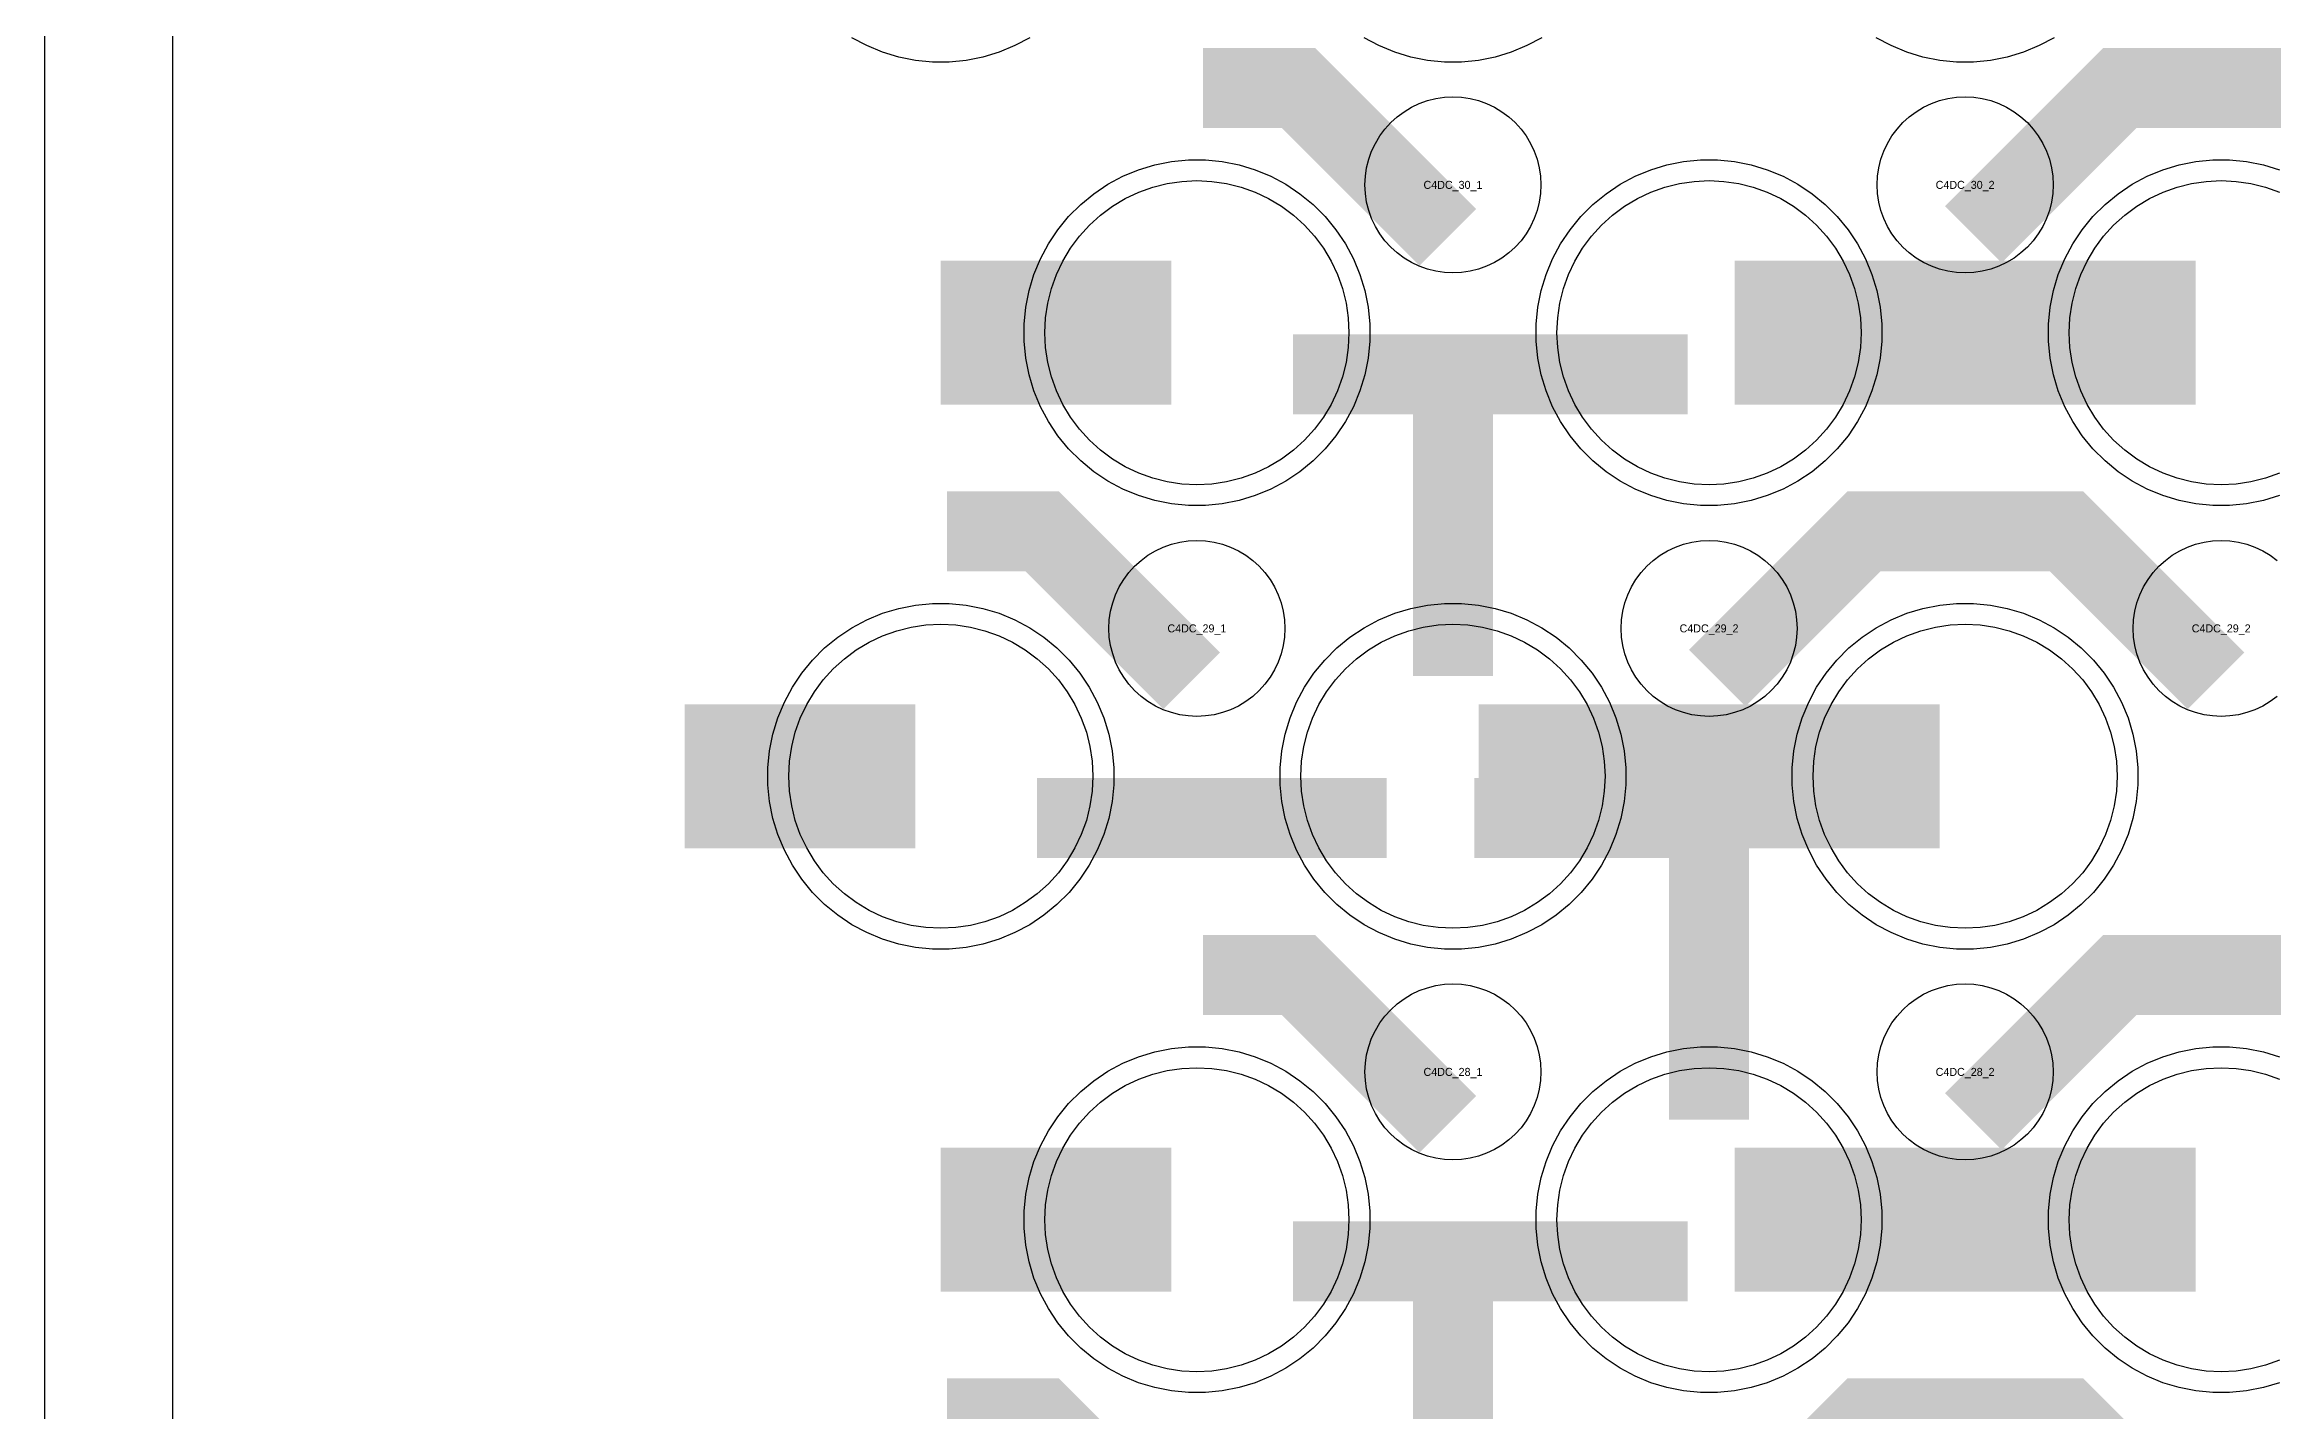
# Model space of a CAD drawing. Extents: x -11880 to 11880, y -14992 to 14992.
# Drawn here: x -11880 to -11184, y -11019 to -10593 of the extents above; entities that cross this region are included whole.
import ezdxf
from ezdxf.enums import TextEntityAlignment as Align

# ---------------------------------------------------------------- set-up
doc = ezdxf.new("R2010")
doc.units = 0
doc.header["$MEASUREMENT"] = 0
for name, color, linetype in [('GDS_775_DT_237', 138, 'CONTINUOUS'), ('OUTLINE', 30, 'CONTINUOUS'), ('RDL1_FS', 34, 'CONTINUOUS'), ('RDL_BS', 160, 'CONTINUOUS')]:
    doc.layers.add(name, color=color, linetype=linetype)

msp = doc.modelspace()

# ---------------------------------------------------------------- linework, layer by layer
at = {"layer": 'OUTLINE'}
for points in [[(-11880, -14992.5), (11880, -14992.5), (11880, 14992.5), (-11880, 14992.5)], [(-11840, -14952.5), (11840, -14952.5), (11840, 14952.5), (-11840, 14952.5)]]:
    msp.add_lwpolyline(points, close=True, dxfattribs=at)
at = {"layer": 'RDL1_FS'}
for points in [[(-11520, -10730.149), (-11524.657, -10729.92), (-11529.268, -10729.236), (-11533.791, -10728.104), (-11538.181, -10726.532), (-11542.395, -10724.54), (-11546.395, -10722.142), (-11550.14, -10719.364), (-11553.594, -10716.234), (-11556.724, -10712.78), (-11559.502, -10709.035), (-11561.9, -10705.035), (-11563.892, -10700.821), (-11565.464, -10696.431), (-11566.596, -10691.908), (-11567.28, -10687.297), (-11567.509, -10682.64), (-11567.28, -10677.983), (-11566.596, -10673.372), (-11565.464, -10668.849), (-11563.892, -10664.459), (-11561.9, -10660.245), (-11559.502, -10656.245), (-11556.724, -10652.5), (-11553.594, -10649.046), (-11550.14, -10645.916), (-11546.395, -10643.138), (-11542.395, -10640.74), (-11538.181, -10638.748), (-11533.791, -10637.176), (-11529.268, -10636.044), (-11524.657, -10635.36), (-11520, -10635.131), (-11515.343, -10635.36), (-11510.732, -10636.044), (-11506.209, -10637.176), (-11501.819, -10638.748), (-11497.605, -10640.74), (-11493.605, -10643.138), (-11489.86, -10645.916), (-11486.406, -10649.046), (-11483.276, -10652.5), (-11480.498, -10656.245), (-11478.1, -10660.245), (-11476.108, -10664.459), (-11474.536, -10668.849), (-11473.404, -10673.372), (-11472.72, -10677.983), (-11472.491, -10682.64), (-11472.72, -10687.297), (-11473.404, -10691.908), (-11474.536, -10696.431), (-11476.108, -10700.821), (-11478.1, -10705.035), (-11480.498, -10709.035), (-11483.276, -10712.78), (-11486.406, -10716.234), (-11489.86, -10719.364), (-11493.605, -10722.142), (-11497.605, -10724.54), (-11501.819, -10726.532), (-11506.209, -10728.104), (-11510.732, -10729.236), (-11515.343, -10729.92)], [(-11360, -10730.149), (-11364.657, -10729.92), (-11369.268, -10729.236), (-11373.791, -10728.104), (-11378.181, -10726.532), (-11382.395, -10724.54), (-11386.395, -10722.142), (-11390.14, -10719.364), (-11393.594, -10716.234), (-11396.724, -10712.78), (-11399.502, -10709.035), (-11401.9, -10705.035), (-11403.892, -10700.821), (-11405.464, -10696.431), (-11406.596, -10691.908), (-11407.28, -10687.297), (-11407.509, -10682.64), (-11407.28, -10677.983), (-11406.596, -10673.372), (-11405.464, -10668.849), (-11403.892, -10664.459), (-11401.9, -10660.245), (-11399.502, -10656.245), (-11396.724, -10652.5), (-11393.594, -10649.046), (-11390.14, -10645.916), (-11386.395, -10643.138), (-11382.395, -10640.74), (-11378.181, -10638.748), (-11373.791, -10637.176), (-11369.268, -10636.044), (-11364.657, -10635.36), (-11360, -10635.131), (-11355.343, -10635.36), (-11350.732, -10636.044), (-11346.209, -10637.176), (-11341.819, -10638.748), (-11337.605, -10640.74), (-11333.605, -10643.138), (-11329.86, -10645.916), (-11326.406, -10649.046), (-11323.276, -10652.5), (-11320.498, -10656.245), (-11318.1, -10660.245), (-11316.108, -10664.459), (-11314.536, -10668.849), (-11313.404, -10673.372), (-11312.72, -10677.983), (-11312.491, -10682.64), (-11312.72, -10687.297), (-11313.404, -10691.908), (-11314.536, -10696.431), (-11316.108, -10700.821), (-11318.1, -10705.035), (-11320.498, -10709.035), (-11323.276, -10712.78), (-11326.406, -10716.234), (-11329.86, -10719.364), (-11333.605, -10722.142), (-11337.605, -10724.54), (-11341.819, -10726.532), (-11346.209, -10728.104), (-11350.732, -10729.236), (-11355.343, -10729.92)], [(-11600, -10868.714), (-11604.657, -10868.485), (-11609.268, -10867.801), (-11613.791, -10866.669), (-11618.181, -10865.097), (-11622.395, -10863.105), (-11626.395, -10860.707), (-11630.14, -10857.929), (-11633.594, -10854.799), (-11636.724, -10851.345), (-11639.502, -10847.6), (-11641.9, -10843.6), (-11643.892, -10839.386), (-11645.464, -10834.996), (-11646.596, -10830.473), (-11647.28, -10825.862), (-11647.509, -10821.205), (-11647.28, -10816.548), (-11646.596, -10811.937), (-11645.464, -10807.414), (-11643.892, -10803.024), (-11641.9, -10798.81), (-11639.502, -10794.81), (-11636.724, -10791.065), (-11633.594, -10787.611), (-11630.14, -10784.481), (-11626.395, -10781.703), (-11622.395, -10779.305), (-11618.181, -10777.313), (-11613.791, -10775.741), (-11609.268, -10774.609), (-11604.657, -10773.925), (-11600, -10773.696), (-11595.343, -10773.925), (-11590.732, -10774.609), (-11586.209, -10775.741), (-11581.819, -10777.313), (-11577.605, -10779.305), (-11573.605, -10781.703), (-11569.86, -10784.481), (-11566.406, -10787.611), (-11563.276, -10791.065), (-11560.498, -10794.81), (-11558.1, -10798.81), (-11556.108, -10803.024), (-11554.536, -10807.414), (-11553.404, -10811.937), (-11552.72, -10816.548), (-11552.491, -10821.205), (-11552.72, -10825.862), (-11553.404, -10830.473), (-11554.536, -10834.996), (-11556.108, -10839.386), (-11558.1, -10843.6), (-11560.498, -10847.6), (-11563.276, -10851.345), (-11566.406, -10854.799), (-11569.86, -10857.929), (-11573.605, -10860.707), (-11577.605, -10863.105), (-11581.819, -10865.097), (-11586.209, -10866.669), (-11590.732, -10867.801), (-11595.343, -10868.485)], [(-11440, -10868.714), (-11444.657, -10868.485), (-11449.268, -10867.801), (-11453.791, -10866.669), (-11458.181, -10865.097), (-11462.395, -10863.105), (-11466.395, -10860.707), (-11470.14, -10857.929), (-11473.594, -10854.799), (-11476.724, -10851.345), (-11479.502, -10847.6), (-11481.9, -10843.6), (-11483.892, -10839.386), (-11485.464, -10834.996), (-11486.596, -10830.473), (-11487.28, -10825.862), (-11487.509, -10821.205), (-11487.28, -10816.548), (-11486.596, -10811.937), (-11485.464, -10807.414), (-11483.892, -10803.024), (-11481.9, -10798.81), (-11479.502, -10794.81), (-11476.724, -10791.065), (-11473.594, -10787.611), (-11470.14, -10784.481), (-11466.395, -10781.703), (-11462.395, -10779.305), (-11458.181, -10777.313), (-11453.791, -10775.741), (-11449.268, -10774.609), (-11444.657, -10773.925), (-11440, -10773.696), (-11435.343, -10773.925), (-11430.732, -10774.609), (-11426.209, -10775.741), (-11421.819, -10777.313), (-11417.605, -10779.305), (-11413.605, -10781.703), (-11409.86, -10784.481), (-11406.406, -10787.611), (-11403.276, -10791.065), (-11400.498, -10794.81), (-11398.1, -10798.81), (-11396.108, -10803.024), (-11394.536, -10807.414), (-11393.404, -10811.937), (-11392.72, -10816.548), (-11392.491, -10821.205), (-11392.72, -10825.862), (-11393.404, -10830.473), (-11394.536, -10834.996), (-11396.108, -10839.386), (-11398.1, -10843.6), (-11400.498, -10847.6), (-11403.276, -10851.345), (-11406.406, -10854.799), (-11409.86, -10857.929), (-11413.605, -10860.707), (-11417.605, -10863.105), (-11421.819, -10865.097), (-11426.209, -10866.669), (-11430.732, -10867.801), (-11435.343, -10868.485)], [(-11280, -10868.714), (-11284.657, -10868.485), (-11289.268, -10867.801), (-11293.791, -10866.669), (-11298.181, -10865.097), (-11302.395, -10863.105), (-11306.395, -10860.707), (-11310.14, -10857.929), (-11313.594, -10854.799), (-11316.724, -10851.345), (-11319.502, -10847.6), (-11321.9, -10843.6), (-11323.892, -10839.386), (-11325.464, -10834.996), (-11326.596, -10830.473), (-11327.28, -10825.862), (-11327.509, -10821.205), (-11327.28, -10816.548), (-11326.596, -10811.937), (-11325.464, -10807.414), (-11323.892, -10803.024), (-11321.9, -10798.81), (-11319.502, -10794.81), (-11316.724, -10791.065), (-11313.594, -10787.611), (-11310.14, -10784.481), (-11306.395, -10781.703), (-11302.395, -10779.305), (-11298.181, -10777.313), (-11293.791, -10775.741), (-11289.268, -10774.609), (-11284.657, -10773.925), (-11280, -10773.696), (-11275.343, -10773.925), (-11270.732, -10774.609), (-11266.209, -10775.741), (-11261.819, -10777.313), (-11257.605, -10779.305), (-11253.605, -10781.703), (-11249.86, -10784.481), (-11246.406, -10787.611), (-11243.276, -10791.065), (-11240.498, -10794.81), (-11238.1, -10798.81), (-11236.108, -10803.024), (-11234.536, -10807.414), (-11233.404, -10811.937), (-11232.72, -10816.548), (-11232.491, -10821.205), (-11232.72, -10825.862), (-11233.404, -10830.473), (-11234.536, -10834.996), (-11236.108, -10839.386), (-11238.1, -10843.6), (-11240.498, -10847.6), (-11243.276, -10851.345), (-11246.406, -10854.799), (-11249.86, -10857.929), (-11253.605, -10860.707), (-11257.605, -10863.105), (-11261.819, -10865.097), (-11266.209, -10866.669), (-11270.732, -10867.801), (-11275.343, -10868.485)], [(-11520, -11007.279), (-11524.657, -11007.05), (-11529.268, -11006.366), (-11533.791, -11005.234), (-11538.181, -11003.662), (-11542.395, -11001.67), (-11546.395, -10999.272), (-11550.14, -10996.494), (-11553.594, -10993.364), (-11556.724, -10989.91), (-11559.502, -10986.165), (-11561.9, -10982.165), (-11563.892, -10977.951), (-11565.464, -10973.561), (-11566.596, -10969.038), (-11567.28, -10964.427), (-11567.509, -10959.77), (-11567.28, -10955.113), (-11566.596, -10950.502), (-11565.464, -10945.979), (-11563.892, -10941.589), (-11561.9, -10937.375), (-11559.502, -10933.375), (-11556.724, -10929.63), (-11553.594, -10926.176), (-11550.14, -10923.046), (-11546.395, -10920.268), (-11542.395, -10917.87), (-11538.181, -10915.878), (-11533.791, -10914.306), (-11529.268, -10913.174), (-11524.657, -10912.49), (-11520, -10912.261), (-11515.343, -10912.49), (-11510.732, -10913.174), (-11506.209, -10914.306), (-11501.819, -10915.878), (-11497.605, -10917.87), (-11493.605, -10920.268), (-11489.86, -10923.046), (-11486.406, -10926.176), (-11483.276, -10929.63), (-11480.498, -10933.375), (-11478.1, -10937.375), (-11476.108, -10941.589), (-11474.536, -10945.979), (-11473.404, -10950.502), (-11472.72, -10955.113), (-11472.491, -10959.77), (-11472.72, -10964.427), (-11473.404, -10969.038), (-11474.536, -10973.561), (-11476.108, -10977.951), (-11478.1, -10982.165), (-11480.498, -10986.165), (-11483.276, -10989.91), (-11486.406, -10993.364), (-11489.86, -10996.494), (-11493.605, -10999.272), (-11497.605, -11001.67), (-11501.819, -11003.662), (-11506.209, -11005.234), (-11510.732, -11006.366), (-11515.343, -11007.05)], [(-11360, -11007.279), (-11364.657, -11007.05), (-11369.268, -11006.366), (-11373.791, -11005.234), (-11378.181, -11003.662), (-11382.395, -11001.67), (-11386.395, -10999.272), (-11390.14, -10996.494), (-11393.594, -10993.364), (-11396.724, -10989.91), (-11399.502, -10986.165), (-11401.9, -10982.165), (-11403.892, -10977.951), (-11405.464, -10973.561), (-11406.596, -10969.038), (-11407.28, -10964.427), (-11407.509, -10959.77), (-11407.28, -10955.113), (-11406.596, -10950.502), (-11405.464, -10945.979), (-11403.892, -10941.589), (-11401.9, -10937.375), (-11399.502, -10933.375), (-11396.724, -10929.63), (-11393.594, -10926.176), (-11390.14, -10923.046), (-11386.395, -10920.268), (-11382.395, -10917.87), (-11378.181, -10915.878), (-11373.791, -10914.306), (-11369.268, -10913.174), (-11364.657, -10912.49), (-11360, -10912.261), (-11355.343, -10912.49), (-11350.732, -10913.174), (-11346.209, -10914.306), (-11341.819, -10915.878), (-11337.605, -10917.87), (-11333.605, -10920.268), (-11329.86, -10923.046), (-11326.406, -10926.176), (-11323.276, -10929.63), (-11320.498, -10933.375), (-11318.1, -10937.375), (-11316.108, -10941.589), (-11314.536, -10945.979), (-11313.404, -10950.502), (-11312.72, -10955.113), (-11312.491, -10959.77), (-11312.72, -10964.427), (-11313.404, -10969.038), (-11314.536, -10973.561), (-11316.108, -10977.951), (-11318.1, -10982.165), (-11320.498, -10986.165), (-11323.276, -10989.91), (-11326.406, -10993.364), (-11329.86, -10996.494), (-11333.605, -10999.272), (-11337.605, -11001.67), (-11341.819, -11003.662), (-11346.209, -11005.234), (-11350.732, -11006.366), (-11355.343, -11007.05)]]:
    msp.add_lwpolyline(points, close=True, dxfattribs=at)
for points in [[(-11181.819, -10726.532), (-11186.209, -10728.104), (-11190.732, -10729.236), (-11195.343, -10729.92), (-11200, -10730.149), (-11204.657, -10729.92), (-11209.268, -10729.236), (-11213.791, -10728.104), (-11218.181, -10726.532), (-11222.395, -10724.54), (-11226.395, -10722.142), (-11230.14, -10719.364), (-11233.594, -10716.234), (-11236.724, -10712.78), (-11239.502, -10709.035), (-11241.9, -10705.035), (-11243.892, -10700.821), (-11245.464, -10696.431), (-11246.596, -10691.908), (-11247.28, -10687.297), (-11247.509, -10682.64), (-11247.28, -10677.983), (-11246.596, -10673.372), (-11245.464, -10668.849), (-11243.892, -10664.459), (-11241.9, -10660.245), (-11239.502, -10656.245), (-11236.724, -10652.5), (-11233.594, -10649.046), (-11230.14, -10645.916), (-11226.395, -10643.138), (-11222.395, -10640.74), (-11218.181, -10638.748), (-11213.791, -10637.176), (-11209.268, -10636.044), (-11204.657, -10635.36), (-11200, -10635.131), (-11195.343, -10635.36), (-11190.732, -10636.044), (-11186.209, -10637.176), (-11181.819, -10638.748)], [(-11181.819, -11003.662), (-11186.209, -11005.234), (-11190.732, -11006.366), (-11195.343, -11007.05), (-11200, -11007.279), (-11204.657, -11007.05), (-11209.268, -11006.366), (-11213.791, -11005.234), (-11218.181, -11003.662), (-11222.395, -11001.67), (-11226.395, -10999.272), (-11230.14, -10996.494), (-11233.594, -10993.364), (-11236.724, -10989.91), (-11239.502, -10986.165), (-11241.9, -10982.165), (-11243.892, -10977.951), (-11245.464, -10973.561), (-11246.596, -10969.038), (-11247.28, -10964.427), (-11247.509, -10959.77), (-11247.28, -10955.113), (-11246.596, -10950.502), (-11245.464, -10945.979), (-11243.892, -10941.589), (-11241.9, -10937.375), (-11239.502, -10933.375), (-11236.724, -10929.63), (-11233.594, -10926.176), (-11230.14, -10923.046), (-11226.395, -10920.268), (-11222.395, -10917.87), (-11218.181, -10915.878), (-11213.791, -10914.306), (-11209.268, -10913.174), (-11204.657, -10912.49), (-11200, -10912.261), (-11195.343, -10912.49), (-11190.732, -10913.174), (-11186.209, -10914.306), (-11181.819, -10915.878)]]:
    msp.add_lwpolyline(points, dxfattribs=at)
for points in [[(-11599.998, -10682.64, 45, 45, 0), (-11527.998, -10682.64, 45, 45, 0)], [(-11351.998, -10682.64, 45, 45, 0), (-11279.998, -10682.64, 45, 45, 0)], [(-11279.998, -10682.64, 45, 45, 0), (-11207.998, -10682.64, 45, 45, 0)], [(-11679.998, -10821.205, 45, 45, 0), (-11607.998, -10821.205, 45, 45, 0)], [(-11431.998, -10821.205, 45, 45, 0), (-11359.998, -10821.205, 45, 45, 0)], [(-11359.998, -10821.205, 45, 45, 0), (-11287.998, -10821.205, 45, 45, 0)], [(-11599.998, -10959.77, 45, 45, 0), (-11527.998, -10959.77, 45, 45, 0)], [(-11351.998, -10959.77, 45, 45, 0), (-11279.998, -10959.77, 45, 45, 0)], [(-11279.998, -10959.77, 45, 45, 0), (-11207.998, -10959.77, 45, 45, 0)]]:
    msp.add_lwpolyline(points, format="xyseb", dxfattribs=at)
at = {"layer": 'RDL_BS'}
for points in [[(-11572.223, -10590.463), (-11576.885, -10592.955), (-11581.795, -10594.986), (-11586.835, -10596.517), (-11592.062, -10597.563), (-11597.356, -10598.08), (-11602.644, -10598.08), (-11607.938, -10597.563), (-11613.165, -10596.517), (-11618.205, -10594.986), (-11623.115, -10592.955), (-11627.777, -10590.463)], [(-11412.223, -10590.463), (-11416.885, -10592.955), (-11421.795, -10594.986), (-11426.835, -10596.517), (-11432.062, -10597.563), (-11437.356, -10598.08), (-11442.644, -10598.08), (-11447.938, -10597.563), (-11453.165, -10596.517), (-11458.205, -10594.986), (-11463.115, -10592.955), (-11467.777, -10590.463)], [(-11252.223, -10590.463), (-11256.885, -10592.955), (-11261.795, -10594.986), (-11266.835, -10596.517), (-11272.062, -10597.563), (-11277.356, -10598.08), (-11282.644, -10598.08), (-11287.938, -10597.563), (-11293.165, -10596.517), (-11298.205, -10594.986), (-11303.115, -10592.955), (-11307.777, -10590.463)], [(-11181.795, -10733.546), (-11186.835, -10735.077), (-11192.062, -10736.123), (-11197.356, -10736.64), (-11202.644, -10736.64), (-11207.938, -10736.123), (-11213.165, -10735.077), (-11218.205, -10733.546), (-11223.115, -10731.515), (-11227.777, -10729.023), (-11232.191, -10726.076), (-11236.292, -10722.714), (-11240.074, -10718.932), (-11243.436, -10714.831), (-11246.383, -10710.417), (-11248.875, -10705.755), (-11250.906, -10700.845), (-11252.437, -10695.805), (-11253.483, -10690.578), (-11254, -10685.284), (-11254, -10679.996), (-11253.483, -10674.702), (-11252.437, -10669.475), (-11250.906, -10664.435), (-11248.875, -10659.525), (-11246.383, -10654.863), (-11243.436, -10650.449), (-11240.074, -10646.348), (-11236.292, -10642.566), (-11232.191, -10639.204), (-11227.777, -10636.257), (-11223.115, -10633.765), (-11218.205, -10631.734), (-11213.165, -10630.203), (-11207.938, -10629.157), (-11202.644, -10628.64), (-11197.356, -10628.64), (-11192.062, -10629.157), (-11186.835, -10630.203), (-11181.795, -10631.734)], [(-11182.557, -10796.271), (-11184.72, -10797.874), (-11187.044, -10799.267), (-11189.481, -10800.419), (-11192.016, -10801.326), (-11194.635, -10801.983), (-11197.307, -10802.379), (-11200, -10802.511), (-11202.693, -10802.379), (-11205.365, -10801.983), (-11207.984, -10801.326), (-11210.519, -10800.419), (-11212.956, -10799.267), (-11215.28, -10797.874), (-11217.443, -10796.271), (-11219.442, -10794.459), (-11221.254, -10792.46), (-11222.857, -10790.297), (-11224.25, -10787.973), (-11225.402, -10785.536), (-11226.309, -10783.001), (-11226.966, -10780.382), (-11227.362, -10777.71), (-11227.494, -10775.017), (-11227.362, -10772.324), (-11226.966, -10769.652), (-11226.309, -10767.033), (-11225.402, -10764.498), (-11224.25, -10762.061), (-11222.857, -10759.737), (-11221.254, -10757.574), (-11219.442, -10755.575), (-11217.443, -10753.763), (-11215.28, -10752.16), (-11212.956, -10750.767), (-11210.519, -10749.615), (-11207.984, -10748.708), (-11205.365, -10748.051), (-11202.693, -10747.655), (-11200, -10747.523), (-11197.307, -10747.655), (-11194.635, -10748.051), (-11192.016, -10748.708), (-11189.481, -10749.615), (-11187.044, -10750.767), (-11184.72, -10752.16), (-11182.557, -10753.763)], [(-11181.795, -11010.676), (-11186.835, -11012.207), (-11192.062, -11013.253), (-11197.356, -11013.77), (-11202.644, -11013.77), (-11207.938, -11013.253), (-11213.165, -11012.207), (-11218.205, -11010.676), (-11223.115, -11008.645), (-11227.777, -11006.153), (-11232.191, -11003.206), (-11236.292, -10999.844), (-11240.074, -10996.062), (-11243.436, -10991.961), (-11246.383, -10987.547), (-11248.875, -10982.885), (-11250.906, -10977.975), (-11252.437, -10972.935), (-11253.483, -10967.708), (-11254, -10962.414), (-11254, -10957.126), (-11253.483, -10951.832), (-11252.437, -10946.605), (-11250.906, -10941.565), (-11248.875, -10936.655), (-11246.383, -10931.993), (-11243.436, -10927.579), (-11240.074, -10923.478), (-11236.292, -10919.696), (-11232.191, -10916.334), (-11227.777, -10913.387), (-11223.115, -10910.895), (-11218.205, -10908.864), (-11213.165, -10907.333), (-11207.938, -10906.287), (-11202.644, -10905.77), (-11197.356, -10905.77), (-11192.062, -10906.287), (-11186.835, -10907.333), (-11181.795, -10908.864)]]:
    msp.add_lwpolyline(points, dxfattribs=at)
for points in [[(-11441.599, -10652.853, 25, 25, 0), (-11488.313, -10606.139, 25, 25, 0), (-11518.071, -10606.139, 25, 25, 0)], [(-11277.438, -10651.954, 25, 25, 0), (-11231.623, -10606.139, 25, 25, 0), (-11198.07, -10606.139, 25, 25, 0)], [(-11121.599, -10652.853, 25, 25, 0), (-11168.313, -10606.139, 25, 25, 0), (-11198.071, -10606.139, 25, 25, 0)], [(-11440, -10789.935, 25, 25, 0), (-11440, -10683.158, 25, 25, 0)], [(-11440, -10789.935, 25, 25, 0), (-11440, -10683.158, 25, 25, 0)], [(-11489.984, -10695.653, 25, 25, 0), (-11380.719, -10695.653, 25, 25, 0)], [(-11452.5, -10695.658, 25, 25, 0), (-11387.833, -10695.658, 25, 25, 0)], [(-11452.5, -10695.658, 25, 25, 0), (-11366.667, -10695.658, 25, 25, 0)], [(-11521.599, -10791.418, 25, 25, 0), (-11568.313, -10744.704, 25, 25, 0), (-11598.071, -10744.704, 25, 25, 0)], [(-11357.438, -10790.519, 25, 25, 0), (-11311.623, -10744.704, 25, 25, 0), (-11278.07, -10744.704, 25, 25, 0)], [(-11201.599, -10791.418, 25, 25, 0), (-11248.313, -10744.704, 25, 25, 0), (-11278.071, -10744.704, 25, 25, 0)], [(-11360, -10928.5, 25, 25, 0), (-11360, -10821.723, 25, 25, 0)], [(-11360, -10928.5, 25, 25, 0), (-11360, -10821.723, 25, 25, 0)], [(-11569.984, -10834.218, 25, 25, 0), (-11460.719, -10834.218, 25, 25, 0)], [(-11347.5, -10834.223, 25, 25, 0), (-11433.333, -10834.223, 25, 25, 0)], [(-11347.5, -10834.223, 25, 25, 0), (-11412.167, -10834.223, 25, 25, 0)], [(-11441.599, -10929.983, 25, 25, 0), (-11488.313, -10883.269, 25, 25, 0), (-11518.071, -10883.269, 25, 25, 0)], [(-11277.438, -10929.084, 25, 25, 0), (-11231.623, -10883.269, 25, 25, 0), (-11198.07, -10883.269, 25, 25, 0)], [(-11121.599, -10929.983, 25, 25, 0), (-11168.313, -10883.269, 25, 25, 0), (-11198.071, -10883.269, 25, 25, 0)], [(-11440, -11067.065, 25, 25, 0), (-11440, -10960.288, 25, 25, 0)], [(-11440, -11067.065, 25, 25, 0), (-11440, -10960.288, 25, 25, 0)], [(-11489.984, -10972.783, 25, 25, 0), (-11380.719, -10972.783, 25, 25, 0)], [(-11452.5, -10972.788, 25, 25, 0), (-11387.833, -10972.788, 25, 25, 0)], [(-11452.5, -10972.788, 25, 25, 0), (-11366.667, -10972.788, 25, 25, 0)], [(-11521.599, -11068.548, 25, 25, 0), (-11568.313, -11021.834, 25, 25, 0), (-11598.071, -11021.834, 25, 25, 0)], [(-11357.438, -11067.649, 25, 25, 0), (-11311.623, -11021.834, 25, 25, 0), (-11278.07, -11021.834, 25, 25, 0)], [(-11201.599, -11068.548, 25, 25, 0), (-11248.313, -11021.834, 25, 25, 0), (-11278.071, -11021.834, 25, 25, 0)]]:
    msp.add_lwpolyline(points, format="xyseb", dxfattribs=at)
for points in [[(-11440, -10663.946), (-11442.693, -10663.814), (-11445.365, -10663.418), (-11447.984, -10662.761), (-11450.519, -10661.854), (-11452.956, -10660.702), (-11455.28, -10659.309), (-11457.443, -10657.706), (-11459.442, -10655.894), (-11461.254, -10653.895), (-11462.857, -10651.732), (-11464.25, -10649.408), (-11465.402, -10646.971), (-11466.309, -10644.436), (-11466.966, -10641.817), (-11467.362, -10639.145), (-11467.494, -10636.452), (-11467.362, -10633.759), (-11466.966, -10631.087), (-11466.309, -10628.468), (-11465.402, -10625.933), (-11464.25, -10623.496), (-11462.857, -10621.172), (-11461.254, -10619.009), (-11459.442, -10617.01), (-11457.443, -10615.198), (-11455.28, -10613.595), (-11452.956, -10612.202), (-11450.519, -10611.05), (-11447.984, -10610.143), (-11445.365, -10609.486), (-11442.693, -10609.09), (-11440, -10608.958), (-11437.307, -10609.09), (-11434.635, -10609.486), (-11432.016, -10610.143), (-11429.481, -10611.05), (-11427.044, -10612.202), (-11424.72, -10613.595), (-11422.557, -10615.198), (-11420.558, -10617.01), (-11418.746, -10619.009), (-11417.143, -10621.172), (-11415.75, -10623.496), (-11414.598, -10625.933), (-11413.691, -10628.468), (-11413.034, -10631.087), (-11412.638, -10633.759), (-11412.506, -10636.452), (-11412.638, -10639.145), (-11413.034, -10641.817), (-11413.691, -10644.436), (-11414.598, -10646.971), (-11415.75, -10649.408), (-11417.143, -10651.732), (-11418.746, -10653.895), (-11420.558, -10655.894), (-11422.557, -10657.706), (-11424.72, -10659.309), (-11427.044, -10660.702), (-11429.481, -10661.854), (-11432.016, -10662.761), (-11434.635, -10663.418), (-11437.307, -10663.814)], [(-11280, -10663.946), (-11282.693, -10663.814), (-11285.365, -10663.418), (-11287.984, -10662.761), (-11290.519, -10661.854), (-11292.956, -10660.702), (-11295.28, -10659.309), (-11297.443, -10657.706), (-11299.442, -10655.894), (-11301.254, -10653.895), (-11302.857, -10651.732), (-11304.25, -10649.408), (-11305.402, -10646.971), (-11306.309, -10644.436), (-11306.966, -10641.817), (-11307.362, -10639.145), (-11307.494, -10636.452), (-11307.362, -10633.759), (-11306.966, -10631.087), (-11306.309, -10628.468), (-11305.402, -10625.933), (-11304.25, -10623.496), (-11302.857, -10621.172), (-11301.254, -10619.009), (-11299.442, -10617.01), (-11297.443, -10615.198), (-11295.28, -10613.595), (-11292.956, -10612.202), (-11290.519, -10611.05), (-11287.984, -10610.143), (-11285.365, -10609.486), (-11282.693, -10609.09), (-11280, -10608.958), (-11277.307, -10609.09), (-11274.635, -10609.486), (-11272.016, -10610.143), (-11269.481, -10611.05), (-11267.044, -10612.202), (-11264.72, -10613.595), (-11262.557, -10615.198), (-11260.558, -10617.01), (-11258.746, -10619.009), (-11257.143, -10621.172), (-11255.75, -10623.496), (-11254.598, -10625.933), (-11253.691, -10628.468), (-11253.034, -10631.087), (-11252.638, -10633.759), (-11252.506, -10636.452), (-11252.638, -10639.145), (-11253.034, -10641.817), (-11253.691, -10644.436), (-11254.598, -10646.971), (-11255.75, -10649.408), (-11257.143, -10651.732), (-11258.746, -10653.895), (-11260.558, -10655.894), (-11262.557, -10657.706), (-11264.72, -10659.309), (-11267.044, -10660.702), (-11269.481, -10661.854), (-11272.016, -10662.761), (-11274.635, -10663.418), (-11277.307, -10663.814)], [(-11522.644, -10736.64), (-11527.938, -10736.123), (-11533.165, -10735.077), (-11538.205, -10733.546), (-11543.115, -10731.515), (-11547.777, -10729.023), (-11552.191, -10726.076), (-11556.292, -10722.714), (-11560.074, -10718.932), (-11563.436, -10714.831), (-11566.383, -10710.417), (-11568.875, -10705.755), (-11570.906, -10700.845), (-11572.437, -10695.805), (-11573.483, -10690.578), (-11574, -10685.284), (-11574, -10679.996), (-11573.483, -10674.702), (-11572.437, -10669.475), (-11570.906, -10664.435), (-11568.875, -10659.525), (-11566.383, -10654.863), (-11563.436, -10650.449), (-11560.074, -10646.348), (-11556.292, -10642.566), (-11552.191, -10639.204), (-11547.777, -10636.257), (-11543.115, -10633.765), (-11538.205, -10631.734), (-11533.165, -10630.203), (-11527.938, -10629.157), (-11522.644, -10628.64), (-11517.356, -10628.64), (-11512.062, -10629.157), (-11506.835, -10630.203), (-11501.795, -10631.734), (-11496.885, -10633.765), (-11492.223, -10636.257), (-11487.809, -10639.204), (-11483.708, -10642.566), (-11479.926, -10646.348), (-11476.564, -10650.449), (-11473.617, -10654.863), (-11471.125, -10659.525), (-11469.094, -10664.435), (-11467.563, -10669.475), (-11466.517, -10674.702), (-11466, -10679.996), (-11466, -10685.284), (-11466.517, -10690.578), (-11467.563, -10695.805), (-11469.094, -10700.845), (-11471.125, -10705.755), (-11473.617, -10710.417), (-11476.564, -10714.831), (-11479.926, -10718.932), (-11483.708, -10722.714), (-11487.809, -10726.076), (-11492.223, -10729.023), (-11496.885, -10731.515), (-11501.795, -10733.546), (-11506.835, -10735.077), (-11512.062, -10736.123), (-11517.356, -10736.64)], [(-11362.644, -10736.64), (-11367.938, -10736.123), (-11373.165, -10735.077), (-11378.205, -10733.546), (-11383.115, -10731.515), (-11387.777, -10729.023), (-11392.191, -10726.076), (-11396.292, -10722.714), (-11400.074, -10718.932), (-11403.436, -10714.831), (-11406.383, -10710.417), (-11408.875, -10705.755), (-11410.906, -10700.845), (-11412.437, -10695.805), (-11413.483, -10690.578), (-11414, -10685.284), (-11414, -10679.996), (-11413.483, -10674.702), (-11412.437, -10669.475), (-11410.906, -10664.435), (-11408.875, -10659.525), (-11406.383, -10654.863), (-11403.436, -10650.449), (-11400.074, -10646.348), (-11396.292, -10642.566), (-11392.191, -10639.204), (-11387.777, -10636.257), (-11383.115, -10633.765), (-11378.205, -10631.734), (-11373.165, -10630.203), (-11367.938, -10629.157), (-11362.644, -10628.64), (-11357.356, -10628.64), (-11352.062, -10629.157), (-11346.835, -10630.203), (-11341.795, -10631.734), (-11336.885, -10633.765), (-11332.223, -10636.257), (-11327.809, -10639.204), (-11323.708, -10642.566), (-11319.926, -10646.348), (-11316.564, -10650.449), (-11313.617, -10654.863), (-11311.125, -10659.525), (-11309.094, -10664.435), (-11307.563, -10669.475), (-11306.517, -10674.702), (-11306, -10679.996), (-11306, -10685.284), (-11306.517, -10690.578), (-11307.563, -10695.805), (-11309.094, -10700.845), (-11311.125, -10705.755), (-11313.617, -10710.417), (-11316.564, -10714.831), (-11319.926, -10718.932), (-11323.708, -10722.714), (-11327.809, -10726.076), (-11332.223, -10729.023), (-11336.885, -10731.515), (-11341.795, -10733.546), (-11346.835, -10735.077), (-11352.062, -10736.123), (-11357.356, -10736.64)], [(-11520, -10802.511), (-11522.693, -10802.379), (-11525.365, -10801.983), (-11527.984, -10801.326), (-11530.519, -10800.419), (-11532.956, -10799.267), (-11535.28, -10797.874), (-11537.443, -10796.271), (-11539.442, -10794.459), (-11541.254, -10792.46), (-11542.857, -10790.297), (-11544.25, -10787.973), (-11545.402, -10785.536), (-11546.309, -10783.001), (-11546.966, -10780.382), (-11547.362, -10777.71), (-11547.494, -10775.017), (-11547.362, -10772.324), (-11546.966, -10769.652), (-11546.309, -10767.033), (-11545.402, -10764.498), (-11544.25, -10762.061), (-11542.857, -10759.737), (-11541.254, -10757.574), (-11539.442, -10755.575), (-11537.443, -10753.763), (-11535.28, -10752.16), (-11532.956, -10750.767), (-11530.519, -10749.615), (-11527.984, -10748.708), (-11525.365, -10748.051), (-11522.693, -10747.655), (-11520, -10747.523), (-11517.307, -10747.655), (-11514.635, -10748.051), (-11512.016, -10748.708), (-11509.481, -10749.615), (-11507.044, -10750.767), (-11504.72, -10752.16), (-11502.557, -10753.763), (-11500.558, -10755.575), (-11498.746, -10757.574), (-11497.143, -10759.737), (-11495.75, -10762.061), (-11494.598, -10764.498), (-11493.691, -10767.033), (-11493.034, -10769.652), (-11492.638, -10772.324), (-11492.506, -10775.017), (-11492.638, -10777.71), (-11493.034, -10780.382), (-11493.691, -10783.001), (-11494.598, -10785.536), (-11495.75, -10787.973), (-11497.143, -10790.297), (-11498.746, -10792.46), (-11500.558, -10794.459), (-11502.557, -10796.271), (-11504.72, -10797.874), (-11507.044, -10799.267), (-11509.481, -10800.419), (-11512.016, -10801.326), (-11514.635, -10801.983), (-11517.307, -10802.379)], [(-11360, -10802.511), (-11362.693, -10802.379), (-11365.365, -10801.983), (-11367.984, -10801.326), (-11370.519, -10800.419), (-11372.956, -10799.267), (-11375.28, -10797.874), (-11377.443, -10796.271), (-11379.442, -10794.459), (-11381.254, -10792.46), (-11382.857, -10790.297), (-11384.25, -10787.973), (-11385.402, -10785.536), (-11386.309, -10783.001), (-11386.966, -10780.382), (-11387.362, -10777.71), (-11387.494, -10775.017), (-11387.362, -10772.324), (-11386.966, -10769.652), (-11386.309, -10767.033), (-11385.402, -10764.498), (-11384.25, -10762.061), (-11382.857, -10759.737), (-11381.254, -10757.574), (-11379.442, -10755.575), (-11377.443, -10753.763), (-11375.28, -10752.16), (-11372.956, -10750.767), (-11370.519, -10749.615), (-11367.984, -10748.708), (-11365.365, -10748.051), (-11362.693, -10747.655), (-11360, -10747.523), (-11357.307, -10747.655), (-11354.635, -10748.051), (-11352.016, -10748.708), (-11349.481, -10749.615), (-11347.044, -10750.767), (-11344.72, -10752.16), (-11342.557, -10753.763), (-11340.558, -10755.575), (-11338.746, -10757.574), (-11337.143, -10759.737), (-11335.75, -10762.061), (-11334.598, -10764.498), (-11333.691, -10767.033), (-11333.034, -10769.652), (-11332.638, -10772.324), (-11332.506, -10775.017), (-11332.638, -10777.71), (-11333.034, -10780.382), (-11333.691, -10783.001), (-11334.598, -10785.536), (-11335.75, -10787.973), (-11337.143, -10790.297), (-11338.746, -10792.46), (-11340.558, -10794.459), (-11342.557, -10796.271), (-11344.72, -10797.874), (-11347.044, -10799.267), (-11349.481, -10800.419), (-11352.016, -10801.326), (-11354.635, -10801.983), (-11357.307, -10802.379)], [(-11602.644, -10875.205), (-11607.938, -10874.688), (-11613.165, -10873.642), (-11618.205, -10872.111), (-11623.115, -10870.08), (-11627.777, -10867.588), (-11632.191, -10864.641), (-11636.292, -10861.279), (-11640.074, -10857.497), (-11643.436, -10853.396), (-11646.383, -10848.982), (-11648.875, -10844.32), (-11650.906, -10839.41), (-11652.437, -10834.37), (-11653.483, -10829.143), (-11654, -10823.849), (-11654, -10818.561), (-11653.483, -10813.267), (-11652.437, -10808.04), (-11650.906, -10803), (-11648.875, -10798.09), (-11646.383, -10793.428), (-11643.436, -10789.014), (-11640.074, -10784.913), (-11636.292, -10781.131), (-11632.191, -10777.769), (-11627.777, -10774.822), (-11623.115, -10772.33), (-11618.205, -10770.299), (-11613.165, -10768.768), (-11607.938, -10767.722), (-11602.644, -10767.205), (-11597.356, -10767.205), (-11592.062, -10767.722), (-11586.835, -10768.768), (-11581.795, -10770.299), (-11576.885, -10772.33), (-11572.223, -10774.822), (-11567.809, -10777.769), (-11563.708, -10781.131), (-11559.926, -10784.913), (-11556.564, -10789.014), (-11553.617, -10793.428), (-11551.125, -10798.09), (-11549.094, -10803), (-11547.563, -10808.04), (-11546.517, -10813.267), (-11546, -10818.561), (-11546, -10823.849), (-11546.517, -10829.143), (-11547.563, -10834.37), (-11549.094, -10839.41), (-11551.125, -10844.32), (-11553.617, -10848.982), (-11556.564, -10853.396), (-11559.926, -10857.497), (-11563.708, -10861.279), (-11567.809, -10864.641), (-11572.223, -10867.588), (-11576.885, -10870.08), (-11581.795, -10872.111), (-11586.835, -10873.642), (-11592.062, -10874.688), (-11597.356, -10875.205)], [(-11442.644, -10875.205), (-11447.938, -10874.688), (-11453.165, -10873.642), (-11458.205, -10872.111), (-11463.115, -10870.08), (-11467.777, -10867.588), (-11472.191, -10864.641), (-11476.292, -10861.279), (-11480.074, -10857.497), (-11483.436, -10853.396), (-11486.383, -10848.982), (-11488.875, -10844.32), (-11490.906, -10839.41), (-11492.437, -10834.37), (-11493.483, -10829.143), (-11494, -10823.849), (-11494, -10818.561), (-11493.483, -10813.267), (-11492.437, -10808.04), (-11490.906, -10803), (-11488.875, -10798.09), (-11486.383, -10793.428), (-11483.436, -10789.014), (-11480.074, -10784.913), (-11476.292, -10781.131), (-11472.191, -10777.769), (-11467.777, -10774.822), (-11463.115, -10772.33), (-11458.205, -10770.299), (-11453.165, -10768.768), (-11447.938, -10767.722), (-11442.644, -10767.205), (-11437.356, -10767.205), (-11432.062, -10767.722), (-11426.835, -10768.768), (-11421.795, -10770.299), (-11416.885, -10772.33), (-11412.223, -10774.822), (-11407.809, -10777.769), (-11403.708, -10781.131), (-11399.926, -10784.913), (-11396.564, -10789.014), (-11393.617, -10793.428), (-11391.125, -10798.09), (-11389.094, -10803), (-11387.563, -10808.04), (-11386.517, -10813.267), (-11386, -10818.561), (-11386, -10823.849), (-11386.517, -10829.143), (-11387.563, -10834.37), (-11389.094, -10839.41), (-11391.125, -10844.32), (-11393.617, -10848.982), (-11396.564, -10853.396), (-11399.926, -10857.497), (-11403.708, -10861.279), (-11407.809, -10864.641), (-11412.223, -10867.588), (-11416.885, -10870.08), (-11421.795, -10872.111), (-11426.835, -10873.642), (-11432.062, -10874.688), (-11437.356, -10875.205)], [(-11282.644, -10875.205), (-11287.938, -10874.688), (-11293.165, -10873.642), (-11298.205, -10872.111), (-11303.115, -10870.08), (-11307.777, -10867.588), (-11312.191, -10864.641), (-11316.292, -10861.279), (-11320.074, -10857.497), (-11323.436, -10853.396), (-11326.383, -10848.982), (-11328.875, -10844.32), (-11330.906, -10839.41), (-11332.437, -10834.37), (-11333.483, -10829.143), (-11334, -10823.849), (-11334, -10818.561), (-11333.483, -10813.267), (-11332.437, -10808.04), (-11330.906, -10803), (-11328.875, -10798.09), (-11326.383, -10793.428), (-11323.436, -10789.014), (-11320.074, -10784.913), (-11316.292, -10781.131), (-11312.191, -10777.769), (-11307.777, -10774.822), (-11303.115, -10772.33), (-11298.205, -10770.299), (-11293.165, -10768.768), (-11287.938, -10767.722), (-11282.644, -10767.205), (-11277.356, -10767.205), (-11272.062, -10767.722), (-11266.835, -10768.768), (-11261.795, -10770.299), (-11256.885, -10772.33), (-11252.223, -10774.822), (-11247.809, -10777.769), (-11243.708, -10781.131), (-11239.926, -10784.913), (-11236.564, -10789.014), (-11233.617, -10793.428), (-11231.125, -10798.09), (-11229.094, -10803), (-11227.563, -10808.04), (-11226.517, -10813.267), (-11226, -10818.561), (-11226, -10823.849), (-11226.517, -10829.143), (-11227.563, -10834.37), (-11229.094, -10839.41), (-11231.125, -10844.32), (-11233.617, -10848.982), (-11236.564, -10853.396), (-11239.926, -10857.497), (-11243.708, -10861.279), (-11247.809, -10864.641), (-11252.223, -10867.588), (-11256.885, -10870.08), (-11261.795, -10872.111), (-11266.835, -10873.642), (-11272.062, -10874.688), (-11277.356, -10875.205)], [(-11440, -10941.076), (-11442.693, -10940.944), (-11445.365, -10940.548), (-11447.984, -10939.891), (-11450.519, -10938.984), (-11452.956, -10937.832), (-11455.28, -10936.439), (-11457.443, -10934.836), (-11459.442, -10933.024), (-11461.254, -10931.025), (-11462.857, -10928.862), (-11464.25, -10926.538), (-11465.402, -10924.101), (-11466.309, -10921.566), (-11466.966, -10918.947), (-11467.362, -10916.275), (-11467.494, -10913.582), (-11467.362, -10910.889), (-11466.966, -10908.217), (-11466.309, -10905.598), (-11465.402, -10903.063), (-11464.25, -10900.626), (-11462.857, -10898.302), (-11461.254, -10896.139), (-11459.442, -10894.14), (-11457.443, -10892.328), (-11455.28, -10890.725), (-11452.956, -10889.332), (-11450.519, -10888.18), (-11447.984, -10887.273), (-11445.365, -10886.616), (-11442.693, -10886.22), (-11440, -10886.088), (-11437.307, -10886.22), (-11434.635, -10886.616), (-11432.016, -10887.273), (-11429.481, -10888.18), (-11427.044, -10889.332), (-11424.72, -10890.725), (-11422.557, -10892.328), (-11420.558, -10894.14), (-11418.746, -10896.139), (-11417.143, -10898.302), (-11415.75, -10900.626), (-11414.598, -10903.063), (-11413.691, -10905.598), (-11413.034, -10908.217), (-11412.638, -10910.889), (-11412.506, -10913.582), (-11412.638, -10916.275), (-11413.034, -10918.947), (-11413.691, -10921.566), (-11414.598, -10924.101), (-11415.75, -10926.538), (-11417.143, -10928.862), (-11418.746, -10931.025), (-11420.558, -10933.024), (-11422.557, -10934.836), (-11424.72, -10936.439), (-11427.044, -10937.832), (-11429.481, -10938.984), (-11432.016, -10939.891), (-11434.635, -10940.548), (-11437.307, -10940.944)], [(-11280, -10941.076), (-11282.693, -10940.944), (-11285.365, -10940.548), (-11287.984, -10939.891), (-11290.519, -10938.984), (-11292.956, -10937.832), (-11295.28, -10936.439), (-11297.443, -10934.836), (-11299.442, -10933.024), (-11301.254, -10931.025), (-11302.857, -10928.862), (-11304.25, -10926.538), (-11305.402, -10924.101), (-11306.309, -10921.566), (-11306.966, -10918.947), (-11307.362, -10916.275), (-11307.494, -10913.582), (-11307.362, -10910.889), (-11306.966, -10908.217), (-11306.309, -10905.598), (-11305.402, -10903.063), (-11304.25, -10900.626), (-11302.857, -10898.302), (-11301.254, -10896.139), (-11299.442, -10894.14), (-11297.443, -10892.328), (-11295.28, -10890.725), (-11292.956, -10889.332), (-11290.519, -10888.18), (-11287.984, -10887.273), (-11285.365, -10886.616), (-11282.693, -10886.22), (-11280, -10886.088), (-11277.307, -10886.22), (-11274.635, -10886.616), (-11272.016, -10887.273), (-11269.481, -10888.18), (-11267.044, -10889.332), (-11264.72, -10890.725), (-11262.557, -10892.328), (-11260.558, -10894.14), (-11258.746, -10896.139), (-11257.143, -10898.302), (-11255.75, -10900.626), (-11254.598, -10903.063), (-11253.691, -10905.598), (-11253.034, -10908.217), (-11252.638, -10910.889), (-11252.506, -10913.582), (-11252.638, -10916.275), (-11253.034, -10918.947), (-11253.691, -10921.566), (-11254.598, -10924.101), (-11255.75, -10926.538), (-11257.143, -10928.862), (-11258.746, -10931.025), (-11260.558, -10933.024), (-11262.557, -10934.836), (-11264.72, -10936.439), (-11267.044, -10937.832), (-11269.481, -10938.984), (-11272.016, -10939.891), (-11274.635, -10940.548), (-11277.307, -10940.944)], [(-11522.644, -11013.77), (-11527.938, -11013.253), (-11533.165, -11012.207), (-11538.205, -11010.676), (-11543.115, -11008.645), (-11547.777, -11006.153), (-11552.191, -11003.206), (-11556.292, -10999.844), (-11560.074, -10996.062), (-11563.436, -10991.961), (-11566.383, -10987.547), (-11568.875, -10982.885), (-11570.906, -10977.975), (-11572.437, -10972.935), (-11573.483, -10967.708), (-11574, -10962.414), (-11574, -10957.126), (-11573.483, -10951.832), (-11572.437, -10946.605), (-11570.906, -10941.565), (-11568.875, -10936.655), (-11566.383, -10931.993), (-11563.436, -10927.579), (-11560.074, -10923.478), (-11556.292, -10919.696), (-11552.191, -10916.334), (-11547.777, -10913.387), (-11543.115, -10910.895), (-11538.205, -10908.864), (-11533.165, -10907.333), (-11527.938, -10906.287), (-11522.644, -10905.77), (-11517.356, -10905.77), (-11512.062, -10906.287), (-11506.835, -10907.333), (-11501.795, -10908.864), (-11496.885, -10910.895), (-11492.223, -10913.387), (-11487.809, -10916.334), (-11483.708, -10919.696), (-11479.926, -10923.478), (-11476.564, -10927.579), (-11473.617, -10931.993), (-11471.125, -10936.655), (-11469.094, -10941.565), (-11467.563, -10946.605), (-11466.517, -10951.832), (-11466, -10957.126), (-11466, -10962.414), (-11466.517, -10967.708), (-11467.563, -10972.935), (-11469.094, -10977.975), (-11471.125, -10982.885), (-11473.617, -10987.547), (-11476.564, -10991.961), (-11479.926, -10996.062), (-11483.708, -10999.844), (-11487.809, -11003.206), (-11492.223, -11006.153), (-11496.885, -11008.645), (-11501.795, -11010.676), (-11506.835, -11012.207), (-11512.062, -11013.253), (-11517.356, -11013.77)], [(-11362.644, -11013.77), (-11367.938, -11013.253), (-11373.165, -11012.207), (-11378.205, -11010.676), (-11383.115, -11008.645), (-11387.777, -11006.153), (-11392.191, -11003.206), (-11396.292, -10999.844), (-11400.074, -10996.062), (-11403.436, -10991.961), (-11406.383, -10987.547), (-11408.875, -10982.885), (-11410.906, -10977.975), (-11412.437, -10972.935), (-11413.483, -10967.708), (-11414, -10962.414), (-11414, -10957.126), (-11413.483, -10951.832), (-11412.437, -10946.605), (-11410.906, -10941.565), (-11408.875, -10936.655), (-11406.383, -10931.993), (-11403.436, -10927.579), (-11400.074, -10923.478), (-11396.292, -10919.696), (-11392.191, -10916.334), (-11387.777, -10913.387), (-11383.115, -10910.895), (-11378.205, -10908.864), (-11373.165, -10907.333), (-11367.938, -10906.287), (-11362.644, -10905.77), (-11357.356, -10905.77), (-11352.062, -10906.287), (-11346.835, -10907.333), (-11341.795, -10908.864), (-11336.885, -10910.895), (-11332.223, -10913.387), (-11327.809, -10916.334), (-11323.708, -10919.696), (-11319.926, -10923.478), (-11316.564, -10927.579), (-11313.617, -10931.993), (-11311.125, -10936.655), (-11309.094, -10941.565), (-11307.563, -10946.605), (-11306.517, -10951.832), (-11306, -10957.126), (-11306, -10962.414), (-11306.517, -10967.708), (-11307.563, -10972.935), (-11309.094, -10977.975), (-11311.125, -10982.885), (-11313.617, -10987.547), (-11316.564, -10991.961), (-11319.926, -10996.062), (-11323.708, -10999.844), (-11327.809, -11003.206), (-11332.223, -11006.153), (-11336.885, -11008.645), (-11341.795, -11010.676), (-11346.835, -11012.207), (-11352.062, -11013.253), (-11357.356, -11013.77)]]:
    msp.add_lwpolyline(points, close=True, dxfattribs=at)

# ---------------------------------------------------------------- texts
at = {"layer": 'GDS_775_DT_237'}
for s, p in [('C4DC_30_1', (-11440, -10636.452)), ('C4DC_30_1', (-11440, -10636.452)), ('C4DC_30_2', (-11280, -10636.452)), ('C4DC_30_2', (-11280, -10636.452)), ('C4DC_29_1', (-11520, -10775.017)), ('C4DC_29_1', (-11520, -10775.017)), ('C4DC_29_2', (-11360, -10775.017)), ('C4DC_29_2', (-11360, -10775.017)), ('C4DC_29_2', (-11200, -10775.017)), ('C4DC_29_2', (-11200, -10775.017)), ('C4DC_28_1', (-11440, -10913.582)), ('C4DC_28_1', (-11440, -10913.582)), ('C4DC_28_2', (-11280, -10913.582)), ('C4DC_28_2', (-11280, -10913.582))]:
    msp.add_text(s, height=2.5, dxfattribs=at).set_placement(p, align=Align.MIDDLE_CENTER)

doc.saveas('drawing.dxf')
